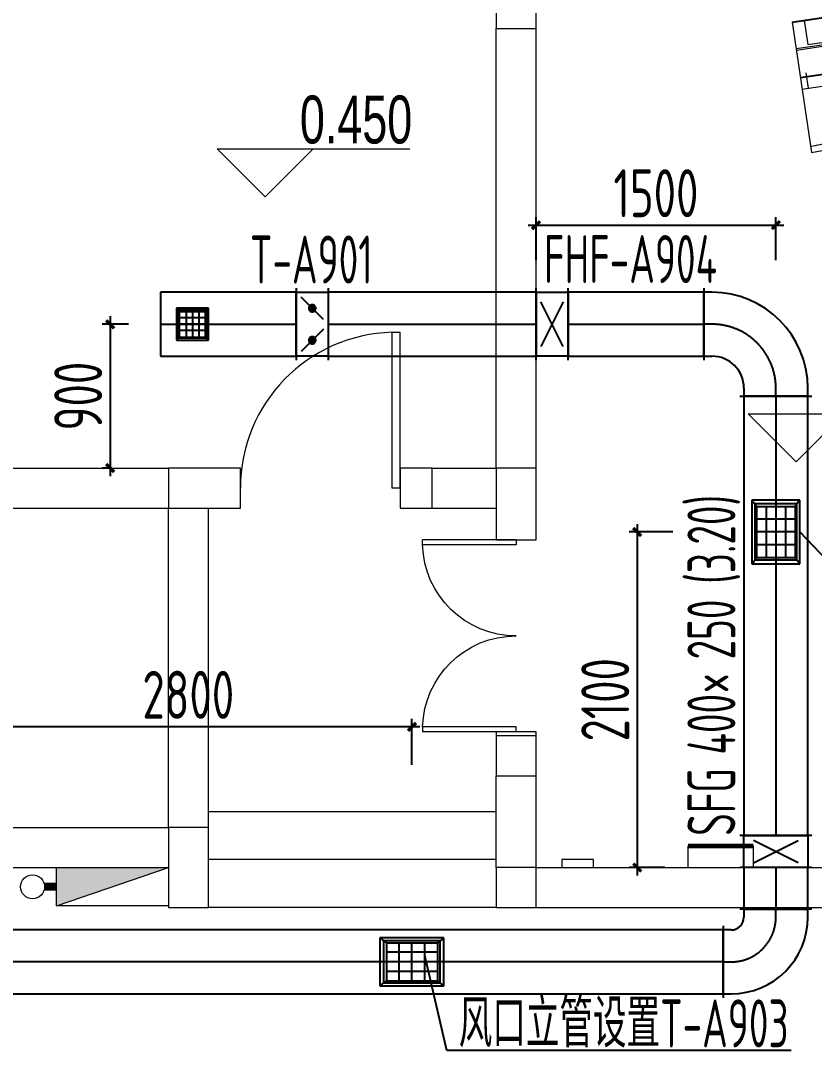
# Model space of a CAD drawing. Extents: x 13114849 to 13479250, y 160225 to 278773.
# Drawn here: x 13309247 to 13314213, y 196316 to 202760 of the extents above; entities that cross this region are included whole.
import ezdxf

# ---------------------------------------------------------------- set-up
doc = ezdxf.new("R2010")
doc.units = 0
doc.header["$LTSCALE"] = 1000
doc.header["$MEASUREMENT"] = 0
doc.linetypes.add('CENTER2', pattern=[28.575, 19.05, -3.175, 3.175, -3.175])
doc.linetypes.add('HIDDENX2', pattern=[0.75, 0.5, -0.25])
for name, color, linetype in [('01层--细实线--红', 1, 'Continuous'), ('DUCT-X-P标注', 7, 'Continuous'), ('DUCT-X-S中心线', 5, 'CENTER2'), ('DUCT-X-S标注', 7, 'Continuous'), ('DUCT-X-S法兰', 4, 'Continuous'), ('DUCT-X-S管', 3, 'Continuous'), ('DUCT-X-S管端线', 4, 'Continuous'), ('DUCT-X-S阀门', 7, 'Continuous'), ('DUCT-X-S风口', 7, 'Continuous')]:
    doc.layers.add(name, color=color, linetype=linetype)
for name, color, linetype, lineweight in [('03层--细实线--青', 4, 'Continuous', 18), ('06层--虚线--灰', 8, 'HIDDENX2', 18), ('10层--细实线--黄', 8, 'Continuous', 18), ('建筑底图', 8, 'Continuous', 13)]:
    doc.layers.add(name, color=color, linetype=linetype, lineweight=lineweight)
doc.styles.add('67', font='gbenor.shx', dxfattribs={"width": 0.7, "bigfont": 'hztxt.shx'})
doc.styles.add('C', font='HZTXT_E', dxfattribs={"width": 0.7, "bigfont": 'HZTXT'})
doc.styles.add('du', font='gbenor.shx', dxfattribs={"width": 0.8, "bigfont": 'hztxt.shx'})
doc.dimstyles.new('67', dxfattribs={"dimscale": 100, "dimtxt": 3, "dimasz": 0.5, "dimexe": 0.5, "dimexo": 2, "dimgap": 0.5, "dimtad": 2, "dimdec": 0, "dimrnd": 5, "dimzin": 0, "dimdsep": 46, "dimtxsty": 'du', "dimblk": 'ARCHTICK', "dimcen": 0, "dimdle": 0.5, "dimclrd": 256, "dimclre": 256, "dimclrt": 256, "dimazin": 0, "dimtfac": 1, "dimtdec": 0, "dimtix": 1, "dimtmove": 2, "dimatfit": 3, "dimfxl": 1, "dimtolj": 1, "dimtzin": 0, "dimlwd": -1, "dimlwe": -1, "dimarcsym": 0})

# ---------------------------------------------------------------- blocks, each defined once
blk = doc.blocks.new('$风口$00000107')
for p, q in [((100, 100), (-100, 100)), ((-100, 100), (-88, 88)), ((-100, 100), (-100, -100)), ((100, 100), (88, 88)), ((100, -100), (100, 100)), ((88, 88), (-88, 88)), ((-88, 88), (-88, -88)), ((-88, 88), (-80, 80)), ((-80, 80), (80, 80)), ((-80, -80), (-80, 80)), ((-40, 80), (-40, -80)), ((0, 80), (0, -80)), ((40, 80), (40, -80)), ((80, 80), (88, 88)), ((80, 80), (80, -80)), ((88, -88), (88, 88)), ((80, 40), (-80, 40)), ((80, 0), (-80, 0)), ((80, -40), (-80, -40)), ((-100, -100), (-88, -88)), ((-88, -88), (-80, -80)), ((88, -88), (-88, -88)), ((-80, -80), (80, -80)), ((80, -80), (88, -88)), ((100, -100), (88, -88)), ((-100, -100), (100, -100))]:
    blk.add_line(p, q)
blk = doc.blocks.new('_ArchTick')
at = {"color": 0, "linetype": 'ByBlock', "const_width": 0.4}
blk.add_lwpolyline([(-0.5, -0.5), (0.5, 0.5)], dxfattribs=at)
blk = doc.blocks.new('*D212')
at = {"layer": 'DUCT-X-S标注', "transparency": 16777216}
for p, q in [((13308897.4, 198102.5), (13308897.4, 198390.5)), ((13311695.8, 198102.5), (13311695.8, 198390.5)), ((13311745.8, 198340.5), (13308847.4, 198340.5))]:
    blk.add_line(p, q, dxfattribs=at)
at = {"layer": 'DUCT-X-S标注', "transparency": 16777216, "xscale": 50, "yscale": 50, "zscale": 50, "rotation": 180}
blk.add_blockref('_ArchTick', (13308897.4, 198340.5), dxfattribs=at)
at = {"layer": 'DUCT-X-S标注', "transparency": 16777216, "xscale": 50, "yscale": 50, "zscale": 50}
blk.add_blockref('_ArchTick', (13311695.8, 198340.5), dxfattribs=at)
at = {"layer": 'DUCT-X-S标注', "transparency": 16777216, "insert": (13310296.6, 198540.5), "char_height": 300, "attachment_point": 5, "style": 'du'}
blk.add_mtext('\\A1;2800', dxfattribs=at)
blk = doc.blocks.new('*D211')
at = {"layer": 'DUCT-X-P标注', "transparency": 16777216}
for p, q in [((13313105, 199609.5), (13313105, 197409.5)), ((13313326.9, 199559.5), (13313055, 199559.5)), ((13313276.9, 197459.5), (13313055, 197459.5))]:
    blk.add_line(p, q, dxfattribs=at)
at = {"layer": 'DUCT-X-P标注', "transparency": 16777216, "xscale": 50, "yscale": 50, "zscale": 50}
for p, rotation in [((13313105, 199559.5), 90), ((13313105, 197459.5), 270)]:
    blk.add_blockref('_ArchTick', p, dxfattribs=dict(at, rotation=rotation))
at = {"layer": 'DUCT-X-P标注', "transparency": 16777216, "insert": (13312905, 198509.5), "char_height": 300, "attachment_point": 5, "rotation": 90, "style": 'du'}
blk.add_mtext('\\A1;2100', dxfattribs=at)
blk = doc.blocks.new('*D139')
at = {"layer": 'DUCT-X-P标注', "transparency": 16777216}
for p, q in [((13312472.4, 201259.5), (13312472.4, 201529.5)), ((13313972.4, 201259.5), (13313972.4, 201529.5)), ((13312422.4, 201479.5), (13314022.4, 201479.5))]:
    blk.add_line(p, q, dxfattribs=at)
at = {"layer": 'DUCT-X-P标注', "transparency": 16777216, "xscale": 50, "yscale": 50, "zscale": 50, "rotation": 180}
blk.add_blockref('_ArchTick', (13312472.4, 201479.5), dxfattribs=at)
at = {"layer": 'DUCT-X-P标注', "transparency": 16777216, "xscale": 50, "yscale": 50, "zscale": 50}
blk.add_blockref('_ArchTick', (13313972.4, 201479.5), dxfattribs=at)
at = {"layer": 'DUCT-X-P标注', "transparency": 16777216, "insert": (13313222.4, 201679.5), "char_height": 300, "attachment_point": 5, "style": 'du'}
blk.add_mtext('\\A1;1500', dxfattribs=at)
blk = doc.blocks.new('*D98')
at = {"layer": 'DUCT-X-P标注', "transparency": 16777216}
for p, q in [((13309922.4, 200859.5), (13309757.7, 200859.5)), ((13309807.7, 200909.5), (13309807.7, 199909.5)), ((13309797.4, 199959.5), (13309757.7, 199959.5))]:
    blk.add_line(p, q, dxfattribs=at)
at = {"layer": 'DUCT-X-P标注', "transparency": 16777216, "xscale": 50, "yscale": 50, "zscale": 50}
for p, rotation in [((13309807.7, 200859.5), 90), ((13309807.7, 199959.5), 270)]:
    blk.add_blockref('_ArchTick', p, dxfattribs=dict(at, rotation=rotation))
at = {"layer": 'DUCT-X-P标注', "transparency": 16777216, "insert": (13309607.7, 200409.5), "char_height": 300, "attachment_point": 5, "rotation": 90, "style": 'du'}
blk.add_mtext('\\A1;900', dxfattribs=at)
blk = doc.blocks.new('_FZH')
blk.add_lwpolyline([(-0.5, -0.5), (0.5, -0.5), (0.5, 0.5), (-0.5, 0.5)], close=True)
blk = doc.blocks.new('$DorLib2D$00000002')
for p, q in [((-0.5, 0), (-0.5, 0.4875)), ((-0.475, 0.4875), (-0.5, 0.4875)), ((-0.475, 0), (-0.475, 0.4875)), ((0.475, 0), (0.475, 0.4875)), ((0.475, 0.4875), (0.5, 0.4875)), ((0.5, 0), (0.5, 0.4875)), ((-0.5, 0), (-0.475, 0)), ((0.5, 0), (0.475, 0))]:
    blk.add_line(p, q)
at = {"lineweight": 13}
for centre, start, end in [((-0.4875, 0), 0, 88.5307), ((0.4875, 0), 91.4693, 180)]:
    blk.add_arc(centre, 0.4875, start, end, dxfattribs=at)
blk = doc.blocks.new('$DorLib2D$00000001')
for p, q in [((0.45, 0.975), (0.5, 0.975)), ((0.45, 0), (0.45, 0.975)), ((0.5, 0), (0.5, 0.975)), ((0.5, 0), (0.45, 0))]:
    blk.add_line(p, q)
at = {"lineweight": 13}
blk.add_arc((0.475, 0), 0.975, 91.46928, 180, dxfattribs=at)
blk = doc.blocks.new('3#消火栓')
at = {"ltscale": 3.5}
blk.add_hatch(color=256, dxfattribs=at).paths.add_polyline_path([(-350, 240), (-350, 0), (350, 240)])
blk.add_line((-350, 0), (350, 240))
blk.add_lwpolyline([(-350, 240), (350, 240), (350, 0), (-350, 0)], close=True)
at = {"const_width": 50}
blk.add_lwpolyline([(-350, 120), (-425, 120)], dxfattribs=at)
blk.add_circle((-500, 120), 75)
blk = doc.blocks.new('A$C6E4700E3')
at = {"color": 8}
for p, q in [((-4972.2, -654.9), (-4851.8, 161.2)), ((-4910.5, -236.5), (-3558.8, -435.8)), ((-4887.2, -338.9), (-4872.9, -242))]:
    blk.add_line(p, q, dxfattribs=at)
blk.add_arc((-2716, 11096.5), 11141.8, 258.94846, 279.27634, dxfattribs=at)
at = {"layer": '01层--细实线--红', "color": 8}
for p, q in [((-4921.1, -308.7), (-3564.7, -508.7)), ((-4972.2, -654.9), (-3927.2, -809))]:
    blk.add_line(p, q, dxfattribs=at)
at = {"layer": '03层--细实线--青', "color": 8}
for p, q in [((-4898, -665.9), (-4875.8, -515.9)), ((-4875.8, -515.9), (-3950.8, -652.3))]:
    blk.add_line(p, q, dxfattribs=at)
at = {"layer": '06层--虚线--灰', "color": 8}
blk.add_arc((-2716, 11096.5), 11181.8, 258.958, 279.2668, dxfattribs=at)
at = {"layer": '10层--细实线--黄', "color": 8}
for p, q in [((-4947.8, -489.7), (-3910, -642.7)), ((-4946.5, -480.8), (-3909.1, -633.8))]:
    blk.add_line(p, q, dxfattribs=at)

msp = doc.modelspace()

# ---------------------------------------------------------------- linework, layer by layer
at = {"layer": 'DUCT-X-P标注'}
msp.add_line((13314067, 196315.6, -6910), (13311914.8, 196315.6, -6910), dxfattribs=at)
for points, elevation in [([(13314122.4, 199559.5), (13314543, 199117.5), (13316482, 199117.5)], 3525), ([(13311914.8, 196315.6), (13311775.8, 196909.5)], -6910)]:
    msp.add_lwpolyline(points, dxfattribs=dict(at, elevation=elevation))
at = {"layer": 'DUCT-X-S中心线'}
for p, q in [((13310122.4, 200859.5), (13310972, 200859.5)), ((13311172.4, 200859.5), (13312472.4, 200859.5)), ((13312672.8, 200859.5), (13313522.2, 200859.5)), ((13313572.4, 200859.5), (13313522.4, 200859.5)), ((13313972.4, 200409.5), (13313972.4, 200459.5)), ((13313972.4, 200409.3), (13313972.4, 197659.9)), ((13313972.4, 197459.5), (13313972.4, 197199.7)), ((13313972.4, 197149.5), (13313972.4, 197199.5)), ((13313642.2, 196869.5), (13299517.5, 196869.5)), ((13313642.4, 196869.5), (13313692.4, 196869.5))]:
    msp.add_line(p, q, dxfattribs=at)
for centre, radius, start, end in [((13313572.4, 200459.5), 400, 360, 90), ((13313692.4, 197149.5), 280, 270, 360)]:
    msp.add_arc(centre, radius, start, end, dxfattribs=at)
at = {"layer": 'DUCT-X-S法兰'}
for p, q in [((13310972.1, 201084.5), (13310972.1, 200634.5)), ((13311172.3, 201084.5), (13311172.3, 200634.5)), ((13312472.5, 200634.5), (13312472.5, 201084.5)), ((13312672.7, 200634.5), (13312672.7, 201084.5)), ((13313522.3, 201084.5), (13313522.3, 200634.5)), ((13313747.4, 200409.4), (13314197.4, 200409.4)), ((13314197.4, 197659.8), (13313747.4, 197659.8)), ((13314197.4, 197459.6), (13313747.4, 197459.6)), ((13314197.4, 197199.6), (13313747.4, 197199.6)), ((13313642.3, 197094.5), (13313642.3, 196644.5))]:
    msp.add_line(p, q, dxfattribs=at)
at = {"layer": 'DUCT-X-S管'}
for p, q in [((13310122.4, 201059.5), (13310122.4, 200659.5)), ((13310972, 201059.5), (13310122.4, 201059.5)), ((13310972, 200659.5), (13310972, 201059.5)), ((13310972.2, 201059.5), (13311172.2, 201059.5)), ((13311172.4, 201059.5), (13311172.4, 200659.5)), ((13312472.4, 201059.5), (13311172.4, 201059.5)), ((13312472.4, 200659.5), (13312472.4, 201059.5)), ((13312472.6, 201059.5), (13312672.6, 201059.5)), ((13312672.8, 201059.5), (13312672.8, 200659.5)), ((13313522.2, 201059.5), (13312672.8, 201059.5)), ((13313522.2, 200659.5), (13313522.2, 201059.5)), ((13313572.4, 201059.5), (13313522.4, 201059.5)), ((13310122.4, 200659.5), (13310972, 200659.5)), ((13311172.2, 200659.5), (13310972.2, 200659.5)), ((13311172.4, 200659.5), (13312472.4, 200659.5)), ((13312672.6, 200659.5), (13312472.6, 200659.5)), ((13312672.8, 200659.5), (13313522.2, 200659.5)), ((13313522.4, 200659.5), (13313572.4, 200659.5)), ((13313772.4, 200459.5), (13313772.4, 200409.5)), ((13314172.4, 200409.3), (13313772.4, 200409.3)), ((13313772.4, 200409.3), (13313772.4, 197659.9)), ((13314172.4, 200409.5), (13314172.4, 200459.5)), ((13314172.4, 197659.9), (13314172.4, 200409.3)), ((13313772.4, 197659.9), (13314172.4, 197659.9)), ((13313772.4, 197459.7), (13313772.4, 197659.7)), ((13314172.4, 197659.7), (13314172.4, 197459.7)), ((13314172.4, 197459.5), (13313772.4, 197459.5)), ((13313772.4, 197459.5), (13313772.4, 197199.7)), ((13314172.4, 197199.7), (13314172.4, 197459.5)), ((13313772.4, 197199.7), (13314172.4, 197199.7)), ((13313772.4, 197199.5), (13313772.4, 197149.5)), ((13314172.4, 197149.5), (13314172.4, 197199.5)), ((13313642.2, 197069.5), (13299517.5, 197069.5)), ((13313642.2, 196669.5), (13313642.2, 197069.5)), ((13313692.4, 197069.5), (13313642.4, 197069.5)), ((13299517.5, 196669.5), (13313642.2, 196669.5)), ((13313642.4, 196669.5), (13313692.4, 196669.5))]:
    msp.add_line(p, q, dxfattribs=at)
for centre, radius, start, end in [((13313572.4, 200459.5), 600, 0, 90), ((13313572.4, 200459.5), 200, 0, 90), ((13313692.4, 197149.5), 80, 270, 0), ((13313692.4, 197149.5), 480, 270, 0)]:
    msp.add_arc(centre, radius, start, end, dxfattribs=at)
at = {"layer": 'DUCT-X-S管端线'}
for p, q in [((13310972.2, 201059.5), (13310972.2, 200659.5)), ((13311172.2, 201059.5), (13311172.2, 200659.5)), ((13312472.6, 201059.5), (13312472.6, 200659.5)), ((13312672.6, 201059.5), (13312672.6, 200659.5)), ((13313522.4, 201059.5), (13313522.4, 200659.5)), ((13314172.4, 200409.5), (13313772.4, 200409.5)), ((13314172.4, 197659.7), (13313772.4, 197659.7)), ((13314172.4, 197459.7), (13313772.4, 197459.7)), ((13314172.4, 197199.5), (13313772.4, 197199.5)), ((13313642.4, 196669.5), (13313642.4, 197069.5))]:
    msp.add_line(p, q, dxfattribs=at)
at = {"layer": 'DUCT-X-S阀门'}
for p, q in [((13311142.2, 200889.5), (13311002.2, 201029.5)), ((13312642.6, 200719.6), (13312502.5, 200999.5)), ((13312642.6, 200999.5), (13312502.6, 200719.5)), ((13311050.4, 200963.6), (13311050, 200959.5)), ((13311050, 200959.5), (13311050.4, 200955.4)), ((13311051.5, 200967.5), (13311050.4, 200963.6)), ((13311050.4, 200955.4), (13311051.5, 200951.5)), ((13311053.3, 200971.2), (13311051.5, 200967.5)), ((13311051.5, 200951.5), (13311053.3, 200947.9)), ((13311055.8, 200974.4), (13311053.3, 200971.2)), ((13311053.3, 200947.9), (13311055.8, 200944.6)), ((13311058.8, 200977.2), (13311055.8, 200974.4)), ((13311055.8, 200944.6), (13311058.8, 200941.8)), ((13311057.5, 200962.9), (13311057.2, 200959.5)), ((13311057.2, 200959.5), (13311057.5, 200956.2)), ((13311058.6, 200966), (13311057.5, 200962.9)), ((13311057.5, 200956.2), (13311058.6, 200953)), ((13311060.4, 200968.9), (13311058.6, 200966)), ((13311058.6, 200953), (13311060.4, 200950.2)), ((13311062.3, 200979.4), (13311058.8, 200977.2)), ((13311058.8, 200941.8), (13311062.3, 200939.7)), ((13311062.8, 200971.2), (13311060.4, 200968.9)), ((13311060.4, 200950.2), (13311062.8, 200947.8)), ((13311062.3, 200963.8), (13311061.5, 200961)), ((13311061.5, 200961), (13311061.5, 200958.1)), ((13311061.5, 200958.1), (13311062.3, 200955.2)), ((13311066.1, 200980.8), (13311062.3, 200979.4)), ((13311063.8, 200966.3), (13311062.3, 200963.8)), ((13311062.3, 200955.2), (13311063.8, 200952.7)), ((13311062.3, 200939.7), (13311066.1, 200938.2)), ((13311065.7, 200973), (13311062.8, 200971.2)), ((13311062.8, 200947.8), (13311065.7, 200946)), ((13311066, 200968.3), (13311063.8, 200966.3)), ((13311063.8, 200952.7), (13311066, 200950.7)), ((13311068.8, 200974.1), (13311065.7, 200973)), ((13311065.7, 200946), (13311068.8, 200944.9)), ((13311068.6, 200969.6), (13311066, 200968.3)), ((13311066, 200950.7), (13311068.6, 200949.4)), ((13311070.1, 200981.6), (13311066.1, 200980.8)), ((13311066.1, 200938.2), (13311070.1, 200937.5)), ((13311071.4, 200970.2), (13311068.6, 200969.6)), ((13311068.6, 200949.4), (13311071.4, 200948.8)), ((13311072.2, 200974.5), (13311068.8, 200974.1)), ((13311068.8, 200944.9), (13311072.2, 200944.5)), ((13311074.2, 200981.6), (13311070.1, 200981.6)), ((13311070.1, 200937.5), (13311074.2, 200937.5)), ((13311074.3, 200970), (13311071.4, 200970.2)), ((13311071.4, 200948.8), (13311074.3, 200949)), ((13311075.5, 200974.1), (13311072.2, 200974.5)), ((13311072.2, 200944.5), (13311075.5, 200944.9)), ((13311078.2, 200980.8), (13311074.2, 200981.6)), ((13311074.2, 200937.5), (13311078.2, 200938.2)), ((13311077.1, 200969), (13311074.3, 200970)), ((13311074.3, 200949), (13311077.1, 200950)), ((13311078.7, 200973), (13311075.5, 200974.1)), ((13311075.5, 200944.9), (13311078.7, 200946)), ((13311079.5, 200967.4), (13311077.1, 200969)), ((13311077.1, 200950), (13311079.5, 200951.7)), ((13311082, 200979.4), (13311078.2, 200980.8)), ((13311078.2, 200938.2), (13311082, 200939.7)), ((13311081.5, 200971.2), (13311078.7, 200973)), ((13311078.7, 200946), (13311081.5, 200947.8)), ((13311081.3, 200965.1), (13311079.5, 200967.4)), ((13311079.5, 200951.7), (13311081.3, 200953.9)), ((13311082.5, 200962.4), (13311081.3, 200965.1)), ((13311081.3, 200953.9), (13311082.5, 200956.6)), ((13311083.9, 200968.9), (13311081.5, 200971.2)), ((13311081.5, 200947.8), (13311083.9, 200950.2)), ((13311085.5, 200977.2), (13311082, 200979.4)), ((13311082, 200939.7), (13311085.5, 200941.8)), ((13311082.9, 200959.5), (13311082.5, 200962.4)), ((13311082.5, 200956.6), (13311082.9, 200959.5)), ((13311085.7, 200966), (13311083.9, 200968.9)), ((13311083.9, 200950.2), (13311085.7, 200953)), ((13311088.5, 200974.4), (13311085.5, 200977.2)), ((13311085.5, 200941.8), (13311088.5, 200944.6)), ((13311086.8, 200962.9), (13311085.7, 200966)), ((13311085.7, 200953), (13311086.8, 200956.2)), ((13311087.2, 200959.5), (13311086.8, 200962.9)), ((13311086.8, 200956.2), (13311087.2, 200959.5)), ((13311091, 200971.2), (13311088.5, 200974.4)), ((13311088.5, 200944.6), (13311091, 200947.9)), ((13311092.8, 200967.5), (13311091, 200971.2)), ((13311091, 200947.9), (13311092.8, 200951.5)), ((13311093.9, 200963.6), (13311092.8, 200967.5)), ((13311092.8, 200951.5), (13311093.9, 200955.4)), ((13311094.3, 200959.5), (13311093.9, 200963.6)), ((13311093.9, 200955.4), (13311094.3, 200959.5)), ((13311142.2, 200829.5), (13311002.2, 200689.5)), ((13311050.4, 200763.6), (13311050, 200759.5)), ((13311050, 200759.5), (13311050.4, 200755.4)), ((13311051.5, 200767.5), (13311050.4, 200763.6)), ((13311050.4, 200755.4), (13311051.5, 200751.5)), ((13311053.3, 200771.2), (13311051.5, 200767.5)), ((13311051.5, 200751.5), (13311053.3, 200747.9)), ((13311055.8, 200774.4), (13311053.3, 200771.2)), ((13311053.3, 200747.9), (13311055.8, 200744.6)), ((13311058.8, 200777.2), (13311055.8, 200774.4)), ((13311055.8, 200744.6), (13311058.8, 200741.8)), ((13311057.5, 200762.9), (13311057.2, 200759.5)), ((13311057.2, 200759.5), (13311057.5, 200756.2)), ((13311058.6, 200766), (13311057.5, 200762.9)), ((13311057.5, 200756.2), (13311058.6, 200753)), ((13311060.4, 200768.9), (13311058.6, 200766)), ((13311058.6, 200753), (13311060.4, 200750.2)), ((13311062.3, 200779.4), (13311058.8, 200777.2)), ((13311058.8, 200741.8), (13311062.3, 200739.7)), ((13311062.8, 200771.2), (13311060.4, 200768.9)), ((13311060.4, 200750.2), (13311062.8, 200747.8)), ((13311062.3, 200763.8), (13311061.5, 200761)), ((13311061.5, 200761), (13311061.5, 200758.1)), ((13311061.5, 200758.1), (13311062.3, 200755.2)), ((13311066.1, 200780.8), (13311062.3, 200779.4)), ((13311063.8, 200766.3), (13311062.3, 200763.8)), ((13311062.3, 200755.2), (13311063.8, 200752.7)), ((13311062.3, 200739.7), (13311066.1, 200738.2)), ((13311065.7, 200773), (13311062.8, 200771.2)), ((13311062.8, 200747.8), (13311065.7, 200746)), ((13311066, 200768.3), (13311063.8, 200766.3)), ((13311063.8, 200752.7), (13311066, 200750.7)), ((13311068.8, 200774.1), (13311065.7, 200773)), ((13311065.7, 200746), (13311068.8, 200744.9)), ((13311068.6, 200769.6), (13311066, 200768.3)), ((13311066, 200750.7), (13311068.6, 200749.4)), ((13311070.1, 200781.6), (13311066.1, 200780.8)), ((13311066.1, 200738.2), (13311070.1, 200737.5)), ((13311071.4, 200770.2), (13311068.6, 200769.6)), ((13311068.6, 200749.4), (13311071.4, 200748.8)), ((13311072.2, 200774.5), (13311068.8, 200774.1)), ((13311068.8, 200744.9), (13311072.2, 200744.5)), ((13311074.2, 200781.6), (13311070.1, 200781.6)), ((13311070.1, 200737.5), (13311074.2, 200737.5)), ((13311074.3, 200770), (13311071.4, 200770.2)), ((13311071.4, 200748.8), (13311074.3, 200749)), ((13311075.5, 200774.1), (13311072.2, 200774.5)), ((13311072.2, 200744.5), (13311075.5, 200744.9)), ((13311078.2, 200780.8), (13311074.2, 200781.6)), ((13311074.2, 200737.5), (13311078.2, 200738.2)), ((13311077.1, 200769), (13311074.3, 200770)), ((13311074.3, 200749), (13311077.1, 200750)), ((13311078.7, 200773), (13311075.5, 200774.1)), ((13311075.5, 200744.9), (13311078.7, 200746)), ((13311079.5, 200767.4), (13311077.1, 200769)), ((13311077.1, 200750), (13311079.5, 200751.7)), ((13311082, 200779.4), (13311078.2, 200780.8)), ((13311078.2, 200738.2), (13311082, 200739.7)), ((13311081.5, 200771.2), (13311078.7, 200773)), ((13311078.7, 200746), (13311081.5, 200747.8)), ((13311081.3, 200765.1), (13311079.5, 200767.4)), ((13311079.5, 200751.7), (13311081.3, 200753.9)), ((13311082.5, 200762.4), (13311081.3, 200765.1)), ((13311081.3, 200753.9), (13311082.5, 200756.6)), ((13311083.9, 200768.9), (13311081.5, 200771.2)), ((13311081.5, 200747.8), (13311083.9, 200750.2)), ((13311085.5, 200777.2), (13311082, 200779.4)), ((13311082, 200739.7), (13311085.5, 200741.8)), ((13311082.9, 200759.5), (13311082.5, 200762.4)), ((13311082.5, 200756.6), (13311082.9, 200759.5)), ((13311085.7, 200766), (13311083.9, 200768.9)), ((13311083.9, 200750.2), (13311085.7, 200753)), ((13311088.5, 200774.4), (13311085.5, 200777.2)), ((13311085.5, 200741.8), (13311088.5, 200744.6)), ((13311086.8, 200762.9), (13311085.7, 200766)), ((13311085.7, 200753), (13311086.8, 200756.2)), ((13311087.2, 200759.5), (13311086.8, 200762.9)), ((13311086.8, 200756.2), (13311087.2, 200759.5)), ((13311091, 200771.2), (13311088.5, 200774.4)), ((13311088.5, 200744.6), (13311091, 200747.9)), ((13311092.8, 200767.5), (13311091, 200771.2)), ((13311091, 200747.9), (13311092.8, 200751.5)), ((13311093.9, 200763.6), (13311092.8, 200767.5)), ((13311092.8, 200751.5), (13311093.9, 200755.4)), ((13311094.3, 200759.5), (13311093.9, 200763.6)), ((13311093.9, 200755.4), (13311094.3, 200759.5)), ((13313832.4, 197489.6), (13314112.3, 197629.8)), ((13314112.4, 197489.7), (13313832.4, 197629.7))]:
    msp.add_line(p, q, dxfattribs=at)
at = {"layer": '建筑底图'}
for p, q in [((13312222.4, 199959.5), (13312222.4, 202709.5)), ((13312472.4, 199959.5), (13312472.4, 202709.5)), ((13310477, 201957.7), (13311683.1, 201957.7)), ((13310777, 201657.7), (13310477, 201957.7)), ((13310777, 201657.7), (13311077, 201957.7)), ((13313798.5, 200298), (13315004.5, 200298)), ((13314098.5, 199998), (13313798.5, 200298)), ((13314098.5, 199998), (13314398.5, 200298)), ((13307622.4, 199959.5), (13310172.4, 199959.5)), ((13311822.4, 199959.5), (13312222.4, 199959.5)), ((13307622.4, 199709.5), (13310172.4, 199709.5)), ((13310172.4, 197709.5), (13310172.4, 199709.5)), ((13310422.4, 197709.5), (13310422.4, 199709.5)), ((13311822.4, 199709.5), (13312222.4, 199709.5)), ((13312222.4, 198309.5), (13312222.4, 198284.5)), ((13312472.4, 198309.5), (13312222.4, 198309.5)), ((13312472.4, 198284.5), (13312472.4, 198309.5)), ((13312222.4, 197459.5), (13312222.4, 198034.5)), ((13312472.4, 197459.5), (13312472.4, 198034.5)), ((13312222.4, 197809.5), (13310422.4, 197809.5)), ((13309172.4, 197709.5), (13310172.4, 197709.5)), ((13310297.4, 197584.5), (13310297.4, 197584.5)), ((13312222.4, 197509.5), (13310422.4, 197509.5)), ((13309172.4, 197459.5), (13310172.4, 197459.5)), ((13310297.4, 197459.5), (13310297.4, 197459.5)), ((13310297.4, 197334.5), (13310297.4, 197334.5)), ((13312222.4, 197209.5), (13310422.4, 197209.5))]:
    msp.add_line(p, q, dxfattribs=at)
at = {"layer": '建筑底图', "color": 8}
for p, q in [((13312472.4, 197459.5), (13315522.4, 197459.5)), ((13312472.4, 197209.5), (13315522.4, 197209.5))]:
    msp.add_line(p, q, dxfattribs=at)
at = {"layer": '建筑底图', "color": 8, "linetype": 'ByBlock', "const_width": 30}
msp.add_lwpolyline([(13313422.4, 197594.5), (13313832.4, 197594.5)], dxfattribs=at)
at = {"layer": '建筑底图', "color": 8, "linetype": 'ByBlock'}
msp.add_lwpolyline([(13313832.4, 197594.5), (13313422.4, 197594.5), (13313422.4, 197459.5), (13313832.4, 197459.5)], close=True, dxfattribs=at)
at = {"layer": '建筑底图', "linetype": 'ByBlock'}
msp.add_lwpolyline([(13312832.4, 197509.5), (13312632.4, 197509.5), (13312632.4, 197459.5), (13312832.4, 197459.5)], close=True, dxfattribs=at)

# ---------------------------------------------------------------- block references
at = {"layer": 'DUCT-X-S风口'}
msp.add_blockref('$风口$00000107', (13310322.4, 200859.5, 3525), dxfattribs=at)
at = {"layer": 'DUCT-X-S风口', "xscale": 1.5, "yscale": 2}
msp.add_blockref('$风口$00000107', (13313972.4, 199559.5, 3525), dxfattribs=at)
at = {"layer": 'DUCT-X-S风口', "xscale": 1.5, "yscale": 2, "rotation": 270}
msp.add_blockref('$风口$00000107', (13311695.8, 196869.5, 3500), dxfattribs=at)
at = {"layer": '建筑底图', "color": 8, "linetype": 'ByBlock', "xscale": -1, "rotation": 180}
msp.add_blockref('A$C6E4700E3', (13319047.4, 202094.5, 0), dxfattribs=at)
at = {"layer": '建筑底图'}
for name, p, xscale, yscale, zscale, rotation in [('_FZH', (13312347.4, 202834.5), 250, 250, 250, 180), ('$DorLib2D$00000001', (13311122.4, 199834.5), 1000, 1000, 1000, 359.9999999999298), ('_FZH', (13310397.4, 199834.5), 250, 450.0000004116446, 450.0000004116446, 270), ('_FZH', (13311722.4, 199834.5), 250, 200, 200, 270), ('_FZH', (13312347.4, 199734.5), 449.9999993932433, 250, 250, 269.9999999217374), ('$DorLib2D$00000002', (13312347.4, 198909.5), -1200, 1200, -1200, 90), ('_FZH', (13312347.4, 198159.5), 250, 250, 250, 270), ('_FZH', (13310297.4, 197459.5), 500.000000375323, 249.9999999981374, 249.9999999981374, 270), ('_FZH', (13312347.4, 197334.5), 250, 250, 250, 270)]:
    msp.add_blockref(name, p, dxfattribs=dict(at, xscale=xscale, yscale=yscale, zscale=zscale, rotation=rotation))
at = {"layer": '建筑底图', "ltscale": 100}
msp.add_blockref('3#消火栓', (13309822.6, 197219.5), dxfattribs=at)

# ---------------------------------------------------------------- texts
at = {"layer": 'DUCT-X-P标注', "style": 'du', "width": 0.7}
for s, p in [('T-A901', (13310682.2, 201114.5, 3425)), ('FHF-A904', (13312521.6, 201117.5, 3325)), ('风口立管设置T-A903', (13311988.1, 196334.8, -6910))]:
    msp.add_text(s, height=300, dxfattribs=at).set_placement(p)
at = {"layer": 'DUCT-X-S标注', "color": 7, "style": '67', "width": 0.7}
for s, p in [('(3.20)', (13313719, 199235.1, 6200)), ('250', (13313719, 198761.8, 6200)), ('×', (13313719, 198551.8, 6200)), ('400', (13313719, 198166.8, 6200)), ('SFG', (13313719, 197658.4, 6200))]:
    msp.add_text(s, height=300, rotation=90, dxfattribs=at).set_placement(p)
at = {"layer": '建筑底图', "style": 'C', "width": 0.7}
msp.add_text('0.450', height=300, dxfattribs=at).set_placement((13310994.8, 201990.6))

# ---------------------------------------------------------------- dimensions: what is measured, and where the dimension line sits
at = {"layer": 'DUCT-X-P标注'}
dim = msp.add_linear_dim(base=(13313972.4, 201479.5), p1=(13312472.4, 201059.5, 3325), p2=(13313972.4, 201059.5, 3325), dimstyle='67', dxfattribs=at)
dim.commit()
dim.dimension.update_dxf_attribs({"geometry": '*D139', "text_midpoint": (13313222.4, 201679.5)})
for base, p1, p2, picture, middle in [((13309807.7, 199959.5), (13310122.4, 200859.5, 3425), (13309997.4, 199959.5), '*D98', (13309607.7, 200409.5)), ((13313105, 197459.5), (13313526.9, 199559.5, 3525), (13313476.9, 197459.5, 3325), '*D211', (13312905, 198509.5))]:
    dim = msp.add_linear_dim(base=base, p1=p1, p2=p2, angle=90, dimstyle='67', dxfattribs=at)
    dim.commit()
    dim.dimension.update_dxf_attribs({"geometry": picture, "text_midpoint": middle})
at = {"layer": 'DUCT-X-S标注'}
dim = msp.add_linear_dim(base=(13308897.4, 198340.5), p1=(13311695.8, 197902.5), p2=(13308897.4, 197902.5), dimstyle='67', dxfattribs=at)
dim.commit()
dim.dimension.update_dxf_attribs({"geometry": '*D212', "text_midpoint": (13310296.6, 198540.5)})

doc.saveas('drawing.dxf')
